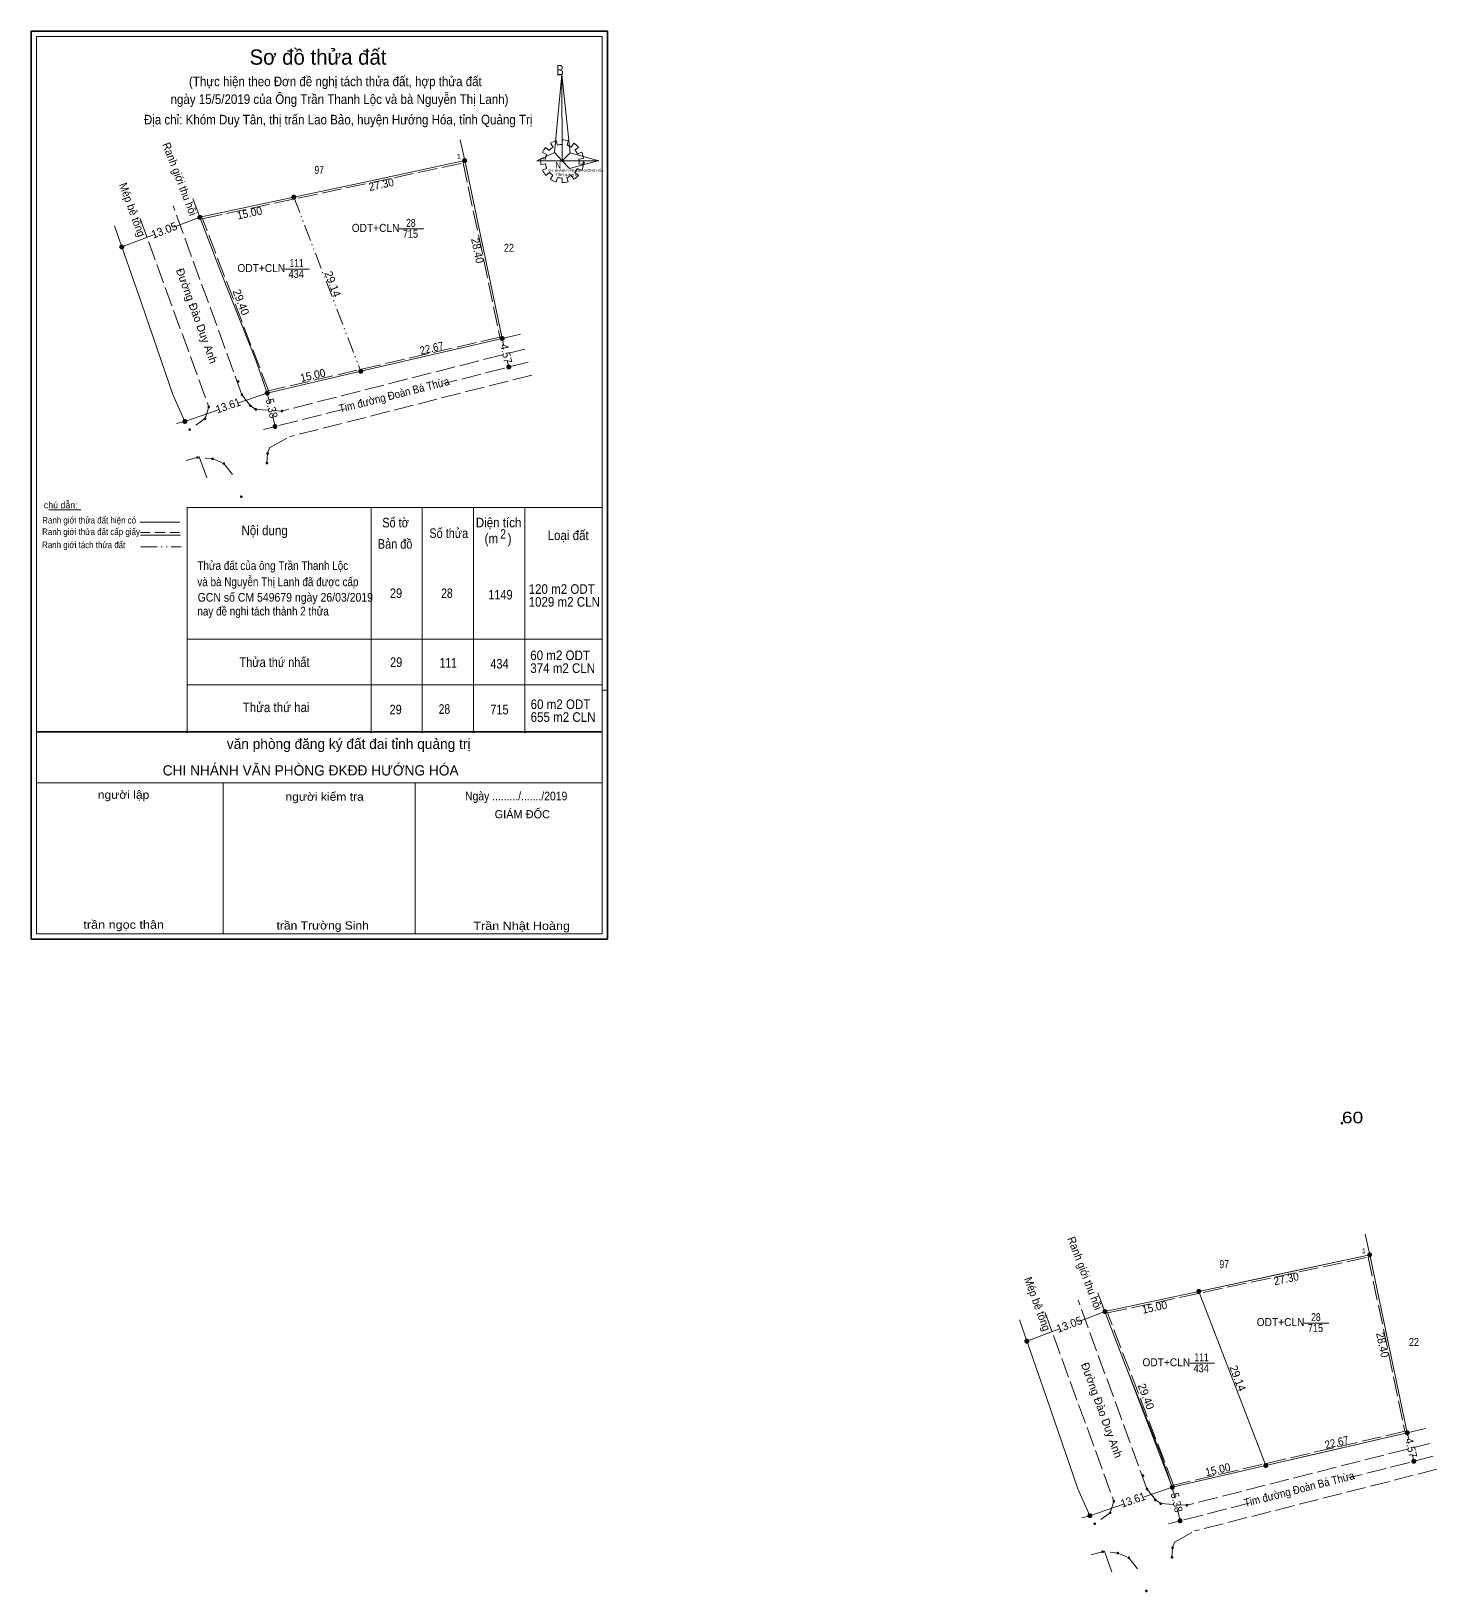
# Model space of a CAD drawing. Header units: metres. Extents: x 534849 to 535830, y 1837099 to 1837640.
# Drawn here: x 535610 to 535829.6, y 1837391.9 to 1837635.7 of the extents above; entities that cross this region are included whole.
import ezdxf
from ezdxf.enums import TextEntityAlignment as Align

# ---------------------------------------------------------------- set-up
doc = ezdxf.new("R2010")
doc.units = ezdxf.units.M
doc.header["$LTSCALE"] = 0.51
doc.header["$PDMODE"] = 32
doc.header["$PDSIZE"] = 0.255
for name, pattern in [('DASH_DOUBLE_DOT', [9.2, 5, -1.2, 0.3, -1.2, 0.3, -1.2]), ('LONG_DASHED', [7.5, 6, -1.5]), ('MEDIUM_DASHED', [4.5, 3, -1.5])]:
    doc.linetypes.add(name, pattern=pattern)
for name, color, linetype, lineweight in [('1', 7, 'Continuous', 13), ('17', 7, 'Continuous', 13), ('2', 7, 'LONG_DASHED', 13), ('5', 7, 'Continuous', 13), ('6', 7, 'Continuous', 13), ('63', 7, 'Continuous', 13)]:
    doc.layers.add(name, color=color, linetype=linetype, lineweight=lineweight)
doc.layers.add('7', color=7, linetype='Continuous')

msp = doc.modelspace()

# ---------------------------------------------------------------- hatches: boundary and pattern name
at = {"layer": '2'}
for points in [[(535678.03, 1837615.45, 1), (535677.43, 1837615.45, 1)], [(535651.34, 1837609.74, 1), (535650.74, 1837609.74, 1)], [(535636.67, 1837606.6, 1), (535636.07, 1837606.6, 1)], [(535624.47, 1837601.96, 1), (535623.87, 1837601.96, 1)], [(535683.89, 1837587.66, 1), (535683.29, 1837587.66, 1)], [(535684.92, 1837583.21, 1), (535684.32, 1837583.21, 1)], [(535661.8, 1837582.54, 1), (535661.2, 1837582.54, 1)], [(535647.19, 1837579.15, 1), (535646.59, 1837579.15, 1)], [(535634.32, 1837574.71, 1), (535633.72, 1837574.71, 1)], [(535648.41, 1837573.91, 1), (535647.81, 1837573.91, 1)], [(535819.4, 1837444.54, 1), (535818.8, 1837444.54, 1)], [(535792.71, 1837438.83, 1), (535792.11, 1837438.83, 1)], [(535778.04, 1837435.69, 1), (535777.44, 1837435.69, 1)], [(535765.84, 1837431.05, 1), (535765.24, 1837431.05, 1)], [(535825.26, 1837416.75, 1), (535824.66, 1837416.75, 1)], [(535826.29, 1837412.3, 1), (535825.69, 1837412.3, 1)], [(535803.17, 1837411.63, 1), (535802.57, 1837411.63, 1)], [(535788.56, 1837408.24, 1), (535787.96, 1837408.24, 1)], [(535775.69, 1837403.8, 1), (535775.09, 1837403.8, 1)], [(535789.78, 1837403, 1), (535789.18, 1837403, 1)]]:
    msp.add_hatch(color=256, dxfattribs=at).paths.add_polyline_path(points)

# ---------------------------------------------------------------- linework, layer by layer
at = {"layer": '1'}
for p, q in [((535690.38, 1837617.51), (535690.92, 1837617.03)), ((535691.53, 1837617.56), (535691.14, 1837618.15)), ((535692.03, 1837618.56), (535692.21, 1837617.85)), ((535692.95, 1837617.97), (535692.97, 1837618.7)), ((535693.91, 1837618.56), (535693.74, 1837617.83)), ((535694.39, 1837617.56), (535694.78, 1837618.15)), ((535695.5, 1837617.51), (535694.96, 1837617.06)), ((535689.61, 1837615.8), (535690.33, 1837615.69)), ((535690.33, 1837614.96), (535689.61, 1837614.85)), ((535690.55, 1837616.42), (535689.9, 1837616.69)), ((535692.6, 1837615.37), (535693.3, 1837615.37)), ((535695.35, 1837616.44), (535696, 1837616.76)), ((535696.31, 1837615.8), (535695.57, 1837615.69)), ((535695.57, 1837614.96), (535696.31, 1837614.85)), ((535689.9, 1837613.96), (535690.55, 1837614.28)), ((535690.99, 1837613.6), (535690.42, 1837613.14)), ((535691.14, 1837612.53), (535691.51, 1837613.16)), ((535692.25, 1837612.82), (535692.03, 1837612.12)), ((535692.95, 1837612), (535692.95, 1837612.71)), ((535693.67, 1837612.82), (535693.89, 1837612.14)), ((535694.78, 1837612.53), (535694.39, 1837613.14)), ((535694.91, 1837613.6), (535695.5, 1837613.16)), ((535696.03, 1837613.94), (535695.31, 1837614.21)), ((535634.37, 1837561.27), (535699.23, 1837561.27)), ((535634.37, 1837561.27), (535634.37, 1837526.22)), ((535663.11, 1837561.27), (535663.11, 1837526.22)), ((535671.11, 1837561.27), (535671.11, 1837526.22)), ((535679.11, 1837561.27), (535679.11, 1837526.22)), ((535687.11, 1837561.27), (535687.11, 1837526.22)), ((535634.37, 1837540.7), (535699.23, 1837540.7)), ((535634.37, 1837533.56), (535699.23, 1837533.56)), ((535699.23, 1837532.76), (535700.03, 1837532.76)), ((535610.02, 1837525.44), (535610.02, 1837493.85)), ((535610.83, 1837518.28), (535699.23, 1837518.28)), ((535640.02, 1837518.28), (535640.02, 1837494.66)), ((535670.02, 1837518.28), (535670.02, 1837494.66))]:
    msp.add_line(p, q, dxfattribs=at)
at = {"layer": '1', "lineweight": 35}
msp.add_line((535610.83, 1837526.22), (535699.23, 1837526.22), dxfattribs=at)
at = {"layer": '1'}
for points in [[(535610.02, 1837493.85), (535610.02, 1837635.65), (535700.02, 1837635.65), (535700.02, 1837493.85)], [(535610.02, 1837493.85), (535610.02, 1837635.65), (535700.02, 1837635.65), (535700.02, 1837493.85)], [(535692.91, 1837628.9), (535692.95, 1837615.39), (535691.77, 1837616.74)], [(535692.91, 1837628.9), (535692.95, 1837615.39), (535694.19, 1837616.65)], [(535689.02, 1837615.39), (535691.77, 1837616.74), (535692.95, 1837615.39)], [(535698.71, 1837615.44), (535692.95, 1837615.39), (535694.19, 1837616.65)], [(535698.67, 1837615.46), (535694.08, 1837614.23), (535692.95, 1837615.39)], [(535792.41, 1837438.83), (535802.87, 1837411.63), (535788.26, 1837408.24), (535777.74, 1837435.69)]]:
    msp.add_lwpolyline(points, close=True, dxfattribs=at)
for centre, major_axis, start_param, end_param in [((535692.9614, 1837615.3476), (3.3649, 0), 2.43958176, 2.72400246), ((535692.9614, 1837615.3476), (2.6372, 0), 2.13373541, 2.44496261), ((535692.9614, 1837615.3476), (3.3649, 0), 1.84955988, 2.13900916), ((535692.9614, 1837615.3476), (2.6372, 0), 1.56985589, 1.85611068), ((535692.9614, 1837615.3476), (3.3649, 0), 1.27924208, 1.56332225), ((535692.9614, 1837615.3476), (2.6372, 0), 1.00270906, 1.2755622), ((535692.9614, 1837615.3476), (3.3649, 0), 0.71056237, 0.99687234), ((535692.9614, 1837615.3476), (3.3649, 0), 3.00667928, 3.29139349), ((535692.9614, 1837615.3476), (2.6372, 0), 2.72368549, 3.01515824), ((535692.9614, 1837615.3476), (2.6372, 0), 3.28229955, 3.56105054), ((535692.9614, 1837615.3476), (2.6372, 0), 0.42678376, 0.70646463), ((535692.9614, 1837615.3476), (2.6372, 0), 6.13558388, 6.41618463), ((535692.9614, 1837615.3476), (3.3649, 0), 0.1390515, 0.43393316), ((535692.9614, 1837615.3476), (3.3649, 0), 5.85230288, 6.13839648), ((535692.9614, 1837615.3476), (3.3649, 0), 3.56988637, 3.85691866), ((535692.9614, 1837615.3476), (2.6372, 0), 3.86077574, 4.13258255), ((535692.9421, 1837615.3276), (3.3649, 0), 4.1470906, 4.43659307), ((535692.9614, 1837615.3476), (2.6372, 0), 4.43854677, 4.71314001), ((535692.9614, 1837615.3476), (2.6372, 0), 4.99087134, 5.28933161), ((535692.9614, 1837615.3476), (3.3649, 0), 5.28561416, 5.56798705), ((535692.9614, 1837615.3476), (2.6372, 0), 5.56137327, 5.83951437), ((535692.9614, 1837615.3476), (3.3649, 0), 4.71301008, 4.99761054)]:
    msp.add_ellipse(centre, major_axis=major_axis, ratio=0.995001, start_param=start_param, end_param=end_param, dxfattribs=at)
for p in [(535696.31, 1837615.12), (535634.37, 1837526.22), (535663.11, 1837526.22), (535671.11, 1837526.22), (535679.11, 1837526.22), (535687.11, 1837526.22)]:
    msp.add_point(p, dxfattribs=at)
at = {"layer": '17'}
msp.add_line((535612.79, 1837560.89), (535617.76, 1837560.89), dxfattribs=at)
at = {"layer": '2', "linetype": 'Continuous'}
for p, q in [((535677.04, 1837618.7), (535677.73, 1837615.45)), ((535663.06, 1837612.31), (535677.73, 1837615.45)), ((535677.73, 1837615.45), (535683.59, 1837587.66)), ((535635.26, 1837609.51), (535636.37, 1837606.6)), ((535632.28, 1837605.04), (535636.37, 1837606.6)), ((535624.17, 1837601.96), (535629.26, 1837603.9)), ((535667.49, 1837604.79), (535671.36, 1837604.79)), ((535649.64, 1837598.51), (535653.51, 1837598.51)), ((535683.59, 1837587.66), (535686.44, 1837588.32)), ((535668.98, 1837584.27), (535683.59, 1837587.66)), ((535683.82, 1837586.66), (535683.59, 1837587.66)), ((535684.62, 1837583.21), (535684.39, 1837584.2)), ((535642.22, 1837577.54), (535646.89, 1837579.15)), ((535647.23, 1837577.66), (535646.89, 1837579.15)), ((535634.02, 1837574.71), (535639.29, 1837576.53)), ((535634.02, 1837574.71), (535632.74, 1837574.38)), ((535648.11, 1837573.91), (535647.69, 1837575.7)), ((535634.22, 1837568.62), (535636.28, 1837569.16)), ((535637.43, 1837565.89), (535636.28, 1837569.16)), ((535646.94, 1837569.7), (535647.25, 1837570.59)), ((535818.41, 1837447.79), (535819.1, 1837444.54)), ((535804.43, 1837441.4), (535819.1, 1837444.54)), ((535819.1, 1837444.54), (535824.96, 1837416.75)), ((535776.63, 1837438.6), (535777.74, 1837435.69)), ((535792.41, 1837438.83), (535802.87, 1837411.63)), ((535773.65, 1837434.13), (535777.74, 1837435.69)), ((535765.54, 1837431.05), (535770.63, 1837432.99)), ((535808.86, 1837433.88), (535812.73, 1837433.88)), ((535791.01, 1837427.6), (535794.88, 1837427.6)), ((535824.96, 1837416.75), (535827.81, 1837417.41)), ((535810.35, 1837413.36), (535824.96, 1837416.75)), ((535825.19, 1837415.75), (535824.96, 1837416.75)), ((535825.99, 1837412.3), (535825.76, 1837413.29)), ((535783.59, 1837406.63), (535788.26, 1837408.24)), ((535788.6, 1837406.75), (535788.26, 1837408.24)), ((535775.39, 1837403.8), (535780.66, 1837405.62)), ((535775.39, 1837403.8), (535774.11, 1837403.47)), ((535789.48, 1837403), (535789.06, 1837404.79)), ((535775.59, 1837397.71), (535777.65, 1837398.25)), ((535778.8, 1837394.98), (535777.65, 1837398.25)), ((535788.31, 1837398.79), (535788.62, 1837399.68))]:
    msp.add_line(p, q, dxfattribs=at)
at = {"layer": '2'}
for p, q in [((535642.94, 1837578.89), (535632.18, 1837608.36)), ((535627.03, 1837606.43), (535637.76, 1837576.97)), ((535687.11, 1837586), (535684.63, 1837585.37)), ((535683.63, 1837585.12), (535649.18, 1837576.34)), ((535687.65, 1837583.98), (535674.47, 1837580.62)), ((535688.21, 1837581.96), (535650.37, 1837572.32)), ((535637.76, 1837576.97), (535637.18, 1837575.16)), ((535647.08, 1837576.46), (535645.09, 1837576.59)), ((535659.07, 1837576.7), (535646.28, 1837573.44)), ((535649.18, 1837576.34), (535647.86, 1837576.42)), ((535637.18, 1837575.16), (535635.72, 1837574.12)), ((535647.25, 1837570.59), (535650.37, 1837572.32)), ((535638.37, 1837568.87), (535637.17, 1837568.99)), ((535646.84, 1837568.21), (535646.94, 1837569.7)), ((535640.09, 1837568.14), (535641.47, 1837566.43)), ((535784.31, 1837407.98), (535773.55, 1837437.45)), ((535768.4, 1837435.52), (535779.13, 1837406.06)), ((535828.48, 1837415.09), (535826, 1837414.46)), ((535825, 1837414.21), (535790.55, 1837405.43)), ((535829.02, 1837413.07), (535815.84, 1837409.71)), ((535829.58, 1837411.05), (535791.74, 1837401.41)), ((535779.13, 1837406.06), (535778.55, 1837404.25)), ((535788.45, 1837405.55), (535786.46, 1837405.68)), ((535800.44, 1837405.79), (535787.65, 1837402.53)), ((535790.55, 1837405.43), (535789.23, 1837405.51)), ((535778.55, 1837404.25), (535777.09, 1837403.21)), ((535788.62, 1837399.68), (535791.74, 1837401.41)), ((535779.74, 1837397.96), (535778.54, 1837398.08)), ((535788.21, 1837397.3), (535788.31, 1837398.79)), ((535781.46, 1837397.23), (535782.84, 1837395.52))]:
    msp.add_line(p, q, dxfattribs=at)
at = {"layer": '2', "linetype": 'DASH_DOUBLE_DOT'}
msp.add_line((535651.04, 1837609.74), (535661.5, 1837582.54), dxfattribs=at)
at = {"layer": '2', "linetype": 'MEDIUM_DASHED'}
for p, q in [((535638.37, 1837568.87), (535640.09, 1837568.14)), ((535779.74, 1837397.96), (535781.46, 1837397.23))]:
    msp.add_line(p, q, dxfattribs=at)
at = {"layer": '2'}
for points in [[(535677.5, 1837615.09), (535683.24, 1837587.89), (535647.08, 1837579.5), (535636.78, 1837606.38)], [(535818.87, 1837444.18), (535824.61, 1837416.98), (535788.45, 1837408.59), (535778.15, 1837435.47)]]:
    msp.add_lwpolyline(points, close=True, dxfattribs=at)
at = {"layer": '2', "linetype": 'Continuous'}
for points in [[(535636.37, 1837606.6), (535651.04, 1837609.74), (535663.06, 1837612.31)], [(535634.02, 1837574.71), (535632.14, 1837578.91), (535627.23, 1837593.19), (535623.02, 1837605.28)], [(535646.89, 1837579.15), (535645.15, 1837584.15), (535639.57, 1837598.17), (535636.37, 1837606.6)], [(535646.89, 1837579.15), (535661.5, 1837582.54), (535668.98, 1837584.27)], [(535777.74, 1837435.69), (535792.41, 1837438.83), (535804.43, 1837441.4)], [(535788.26, 1837408.24), (535786.52, 1837413.24), (535780.94, 1837427.26), (535777.74, 1837435.69)], [(535775.39, 1837403.8), (535773.51, 1837408), (535768.6, 1837422.28), (535764.39, 1837434.37)], [(535788.26, 1837408.24), (535802.87, 1837411.63), (535810.35, 1837413.36)]]:
    msp.add_lwpolyline(points, dxfattribs=at)
at = {"layer": '2'}
for points in [[(535645.09, 1837576.59), (535644.25, 1837577.16), (535642.94, 1837578.89)], [(535786.46, 1837405.68), (535785.62, 1837406.25), (535784.31, 1837407.98)]]:
    msp.add_lwpolyline(points, dxfattribs=at)
at = {"layer": '2', "linetype": 'Continuous'}
msp.add_lwpolyline([(535819.1, 1837444.54), (535824.96, 1837416.75), (535802.87, 1837411.63), (535792.41, 1837438.83)], close=True, dxfattribs=at)
at = {"layer": '2'}
for centre in [(535677.73, 1837615.45), (535651.04, 1837609.74), (535651.04, 1837609.74), (535636.37, 1837606.6), (535636.37, 1837606.6), (535624.17, 1837601.96), (535624.17, 1837601.96), (535683.59, 1837587.66), (535684.62, 1837583.21), (535661.5, 1837582.54), (535646.89, 1837579.15), (535634.02, 1837574.71), (535634.02, 1837574.71), (535648.11, 1837573.91), (535819.1, 1837444.54), (535792.41, 1837438.83), (535792.41, 1837438.83), (535777.74, 1837435.69), (535777.74, 1837435.69), (535765.54, 1837431.05), (535765.54, 1837431.05), (535824.96, 1837416.75), (535825.99, 1837412.3), (535802.87, 1837411.63), (535788.26, 1837408.24), (535775.39, 1837403.8), (535775.39, 1837403.8), (535789.48, 1837403)]:
    msp.add_circle(centre, 0.3, dxfattribs=at)
for p in [(535642.34, 1837580.96), (535642.94, 1837578.89), (535637.76, 1837576.97), (535644.25, 1837577.16), (535645.1, 1837576.59), (535649.18, 1837576.34), (535634.77, 1837573.44), (535637.18, 1837575.16), (535636, 1837569.08), (535638.36, 1837568.87), (535646.94, 1837569.7), (535640.09, 1837568.14), (535646.84, 1837568.2), (535642.83, 1837562.95), (535814.75, 1837465.09), (535783.71, 1837410.05), (535784.31, 1837407.98), (535779.13, 1837406.06), (535785.62, 1837406.25), (535786.46, 1837405.68), (535790.55, 1837405.43), (535778.55, 1837404.25), (535776.14, 1837402.53), (535777.37, 1837398.16), (535779.74, 1837397.96), (535788.31, 1837398.79), (535781.46, 1837397.23), (535788.21, 1837397.3), (535784.2, 1837392.04)]:
    msp.add_point(p, dxfattribs=at)
at = {"layer": '5', "lineweight": 35}
msp.add_lwpolyline([(535610.03, 1837635.66), (535700.03, 1837635.66), (535700.03, 1837493.86), (535610.03, 1837493.86)], close=True, dxfattribs=at)
at = {"layer": '5'}
msp.add_lwpolyline([(535699.23, 1837526.22), (535699.23, 1837494.66), (535610.83, 1837494.66), (535610.83, 1837634.86), (535699.23, 1837634.86)], close=True, dxfattribs=at)
at = {"layer": '6'}
for p, q in [((535626.98, 1837558.97), (535633.25, 1837558.97)), ((535627.08, 1837556.96), (535633.34, 1837556.96))]:
    msp.add_line(p, q, dxfattribs=at)
at = {"layer": '6', "linetype": 'MEDIUM_DASHED'}
msp.add_line((535627.08, 1837557.38), (535633.39, 1837557.38), dxfattribs=at)
at = {"layer": '63', "linetype": 'DASH_DOUBLE_DOT'}
msp.add_line((535627.17, 1837555.15), (535633.47, 1837555.15), dxfattribs=at)

# ---------------------------------------------------------------- texts
at = {"layer": '1'}
msp.add_text('Sơ đồ thửa đất', height=2.38, dxfattribs=at).set_placement((535654.82, 1837630.43), align=Align.CENTER)
for s, height, width, p in [('B', 1.585, 0.8, (535692.07, 1837628.79)), ('N', 0.9904, 0.9, (535691.91, 1837614.22)), ('CHI NHÁNH VPĐKĐĐ-HƯỚNG HÓA', 0.3749, 0.95, (535690.76, 1837613.72)), ('TỈNH quảng trị', 0.375, 1.05, (535691.97, 1837613.07))]:
    msp.add_text(s, height=height, dxfattribs=dict(at, width=width)).set_placement(p)
for s, height, p in [('văn phòng đăng ký đất đai tỉnh quảng trị', 1.6, (535678.64, 1837523.55)), ('CHI NHÁNH VĂN PHÒNG ĐKĐĐ HƯỚNG HÓA', 1.6, (535676.78, 1837519.41)), ('GIÁM ĐỐC', 1.28, (535691.06, 1837512.72))]:
    msp.add_text(s, height=height, dxfattribs=at).set_placement(p, align=Align.RIGHT)
for s, width, p in [('người lập', 1.1, (535628.47, 1837515.77)), ('người kiểm tra', 1.1, (535661.97, 1837515.46)), ('trần ngọc thân', 1.15, (535630.76, 1837495.47)), ('trần Trường Sinh', 1.1, (535662.77, 1837495.35)), ('Trần Nhật Hoàng', 1.15, (535694.18, 1837495.29))]:
    msp.add_text(s, height=1.28, dxfattribs=dict(at, width=width)).set_placement(p, align=Align.RIGHT)
at = {"layer": '2'}
for s, rotation, width, p in [('Ranh giới thu hồi', 290.879, 0.95, (535632.636, 1837612.3527)), ('27.30', 12.076, 0.95, (535664.8193, 1837611.1085)), ('Mép bê tông', 290.013, 0.95, (535625.2392, 1837607.5689)), ('28.40', 281.907, 0.95, (535679.1319, 1837601.264)), ('22.67', 13.05, 0.9, (535672.7239, 1837585.5566)), ('4.57', 283.032, 0.95, (535683.6035, 1837585.1559)), ('Tim đường Đoàn Bá Thừa', 14.293, 0.9, (535666.8657, 1837578.2538)), ('13.61', 19.034, 0.95, (535640.9662, 1837576.5904)), ('5.38', 283.106, 0.95, (535646.9853, 1837576.6267)), ('Ranh giới thu hồi', 290.879, 0.95, (535774.006, 1837441.4427)), ('27.30', 12.076, 0.95, (535806.1893, 1837440.1985)), ('Mép bê tông', 290.013, 0.95, (535766.6092, 1837436.6589)), ('28.40', 281.907, 0.95, (535820.5019, 1837430.354)), ('22.67', 13.05, 0.9, (535814.0939, 1837414.6466)), ('4.57', 283.032, 0.95, (535824.9735, 1837414.2459)), ('Tim đường Đoàn Bá Thừa', 14.293, 0.9, (535808.2407, 1837407.3451)), ('13.61', 19.034, 0.95, (535782.3362, 1837405.6804)), ('5.38', 283.106, 0.95, (535788.3553, 1837405.7167))]:
    msp.add_text(s, height=1.25, rotation=rotation, dxfattribs=dict(at, width=width)).set_placement(p, align=Align.CENTER)
at = {"layer": '2', "width": 0.9}
for p in [(535677.11, 1837615.68), (535818.48, 1837444.77)]:
    msp.add_text(' 1', height=0.8, dxfattribs=at).set_placement(p, align=Align.RIGHT)
at = {"layer": '2'}
for s, width, p in [('97', 0.8, (535655, 1837613.37)), ('ODT+CLN', 0.95, (535663.81, 1837604.32)), ('28', 0.8, (535669.32, 1837605.1)), ('715', 0.85, (535669.255, 1837603.39)), ('22', 0.85, (535684.64, 1837601.21)), ('ODT+CLN', 0.95, (535645.96, 1837598.04)), ('434', 0.85, (535651.41, 1837597.11)), ('111', 0.8, (535651.47, 1837598.82)), ('97', 0.8, (535796.37, 1837442.46)), ('ODT+CLN', 0.95, (535805.18, 1837433.41)), ('28', 0.8, (535810.69, 1837434.19)), ('715', 0.85, (535810.625, 1837432.48)), ('22', 0.85, (535826.01, 1837430.3)), ('ODT+CLN', 0.95, (535787.33, 1837427.13)), ('434', 0.85, (535792.78, 1837426.2)), ('111', 0.8, (535792.84, 1837427.91))]:
    msp.add_text(s, height=1.25, dxfattribs=dict(at, width=width)).set_placement(p, align=Align.CENTER)
for s, rotation, p in [('13.05', 20.823, (535631.0228, 1837603.9899)), ('Đường Đào Duy Anh', 290.02, (535635.2926, 1837590.984)), ('29.14', 291.035, (535656.5386, 1837595.9493)), ('29.40', 290.969, (535642.2163, 1837593.1087)), ('13.05', 20.823, (535772.3928, 1837433.0799)), ('Đường Đào Duy Anh', 290.02, (535776.6626, 1837420.074)), ('29.14', 291.035, (535797.9086, 1837425.0393)), ('29.40', 290.969, (535783.5863, 1837422.1987))]:
    msp.add_text(s, height=1.25, rotation=rotation, dxfattribs=at).set_placement(p, align=Align.CENTER)
at = {"layer": '2', "width": 1.25}
msp.add_text('60', height=1.8, dxfattribs=at).set_placement((535814.75, 1837465.09))
at = {"layer": '6'}
msp.add_text('chú dẫn:', height=1.029, dxfattribs=at).set_placement((535611.99, 1837561.13))
for s, height, width, p in [('Ranh giới thửa đất hiện có ', 1.029, 0.9, (535611.74, 1837558.77)), ('Số tờ', 1.5, 0.85, (535664.86, 1837558.16)), ('Diện tích', 1.5, 0.9, (535679.47, 1837558.17)), ('Ranh giới thửa đất cấp giấy', 1.029, 0.9, (535611.73, 1837556.96)), ('Nội dung', 1.5, 0.9, (535642.87, 1837556.94)), ('Bản đồ', 1.5, 0.85, (535664.16, 1837554.83)), ('Số thửa', 1.5, 0.85, (535672.21, 1837556.51)), ('(m   )', 1.5, 0.9, (535680.84, 1837555.68)), ('2', 1.5, 0.8, (535683.28, 1837556.39)), ('Loại đất', 1.5, 0.9, (535690.68, 1837556.18)), ('Ranh giới tách thửa đất', 1.029, 0.9, (535611.72, 1837554.92)), ('Thửa đất của ông Trần Thanh Lộc', 1.36, 0.85, (535635.98, 1837551.52)), ('và bà Nguyễn Thị Lanh đã được cấp ', 1.36, 0.85, (535635.97, 1837548.98)), ('120 m2 ODT', 1.5, 0.9, (535687.72, 1837547.78)), ('GCN số CM 549679 ngày 26/03/2019', 1.36, 0.9, (535636.02, 1837546.56)), ('29', 1.5, 0.85, (535666.06, 1837547.14)), ('28', 1.5, 0.8, (535674.06, 1837547.14)), ('1149', 1.5, 0.85, (535681.42, 1837546.9)), ('1029 m2 CLN', 1.5, 0.9, (535687.72, 1837545.78)), ('nay đề nghi tách thành 2 thửa', 1.36, 0.85, (535635.97, 1837544.4)), ('Thửa thứ nhất', 1.5, 0.85, (535642.57, 1837536.36)), ('29', 1.5, 0.85, (535666.08, 1837536.35)), ('111', 1.5, 0.8, (535673.83, 1837536.27)), ('434', 1.5, 0.85, (535681.74, 1837536.11)), ('374 m2 CLN', 1.5, 0.9, (535687.97, 1837535.43)), ('60 m2 ODT', 1.5, 0.9, (535687.97, 1837537.43)), ('Thửa thứ hai', 1.5, 0.9, (535643.05, 1837529.31)), ('29', 1.5, 0.85, (535666, 1837528.96)), ('28', 1.5, 0.8, (535673.67, 1837529.04)), ('715', 1.5, 0.85, (535681.74, 1837528.96)), ('60 m2 ODT', 1.5, 0.9, (535688.03, 1837529.79)), ('655 m2 CLN', 1.5, 0.9, (535688.03, 1837527.79))]:
    msp.add_text(s, height=height, dxfattribs=dict(at, width=width)).set_placement(p)
at = {"layer": '6', "width": 0.9}
msp.add_text('Ngày ........./......./2019', height=1.35, dxfattribs=at).set_placement((535685.775, 1837515.53), align=Align.CENTER)
at = {"layer": '63', "width": 0.95}
for rotation, p in [(12.081, (535644.2492, 1837606.6586)), (13.063, (535654.1487, 1837581.3029)), (12.081, (535785.6192, 1837435.7486)), (13.063, (535795.5187, 1837410.3929))]:
    msp.add_text('15.00', height=1.25, rotation=rotation, dxfattribs=at).set_placement(p, align=Align.CENTER)
at = {"layer": '7', "width": 0.9}
for s, p in [('(Thực hiện theo Đơn đề nghị tách thửa đất, hợp thửa đất ', (535657.785, 1837627.07)), ('ngày 15/5/2019 của Ông Trần Thanh Lộc và bà Nguyễn Thị Lanh)', (535658.175, 1837624.29)), ('Địa chỉ: Khóm Duy Tân, thị trấn Lao Bảo, huyện Hướng Hóa, tỉnh Quảng Trị', (535657.97, 1837621.1))]:
    msp.add_text(s, height=1.5, dxfattribs=at).set_placement(p, align=Align.CENTER)

doc.saveas('drawing.dxf')
